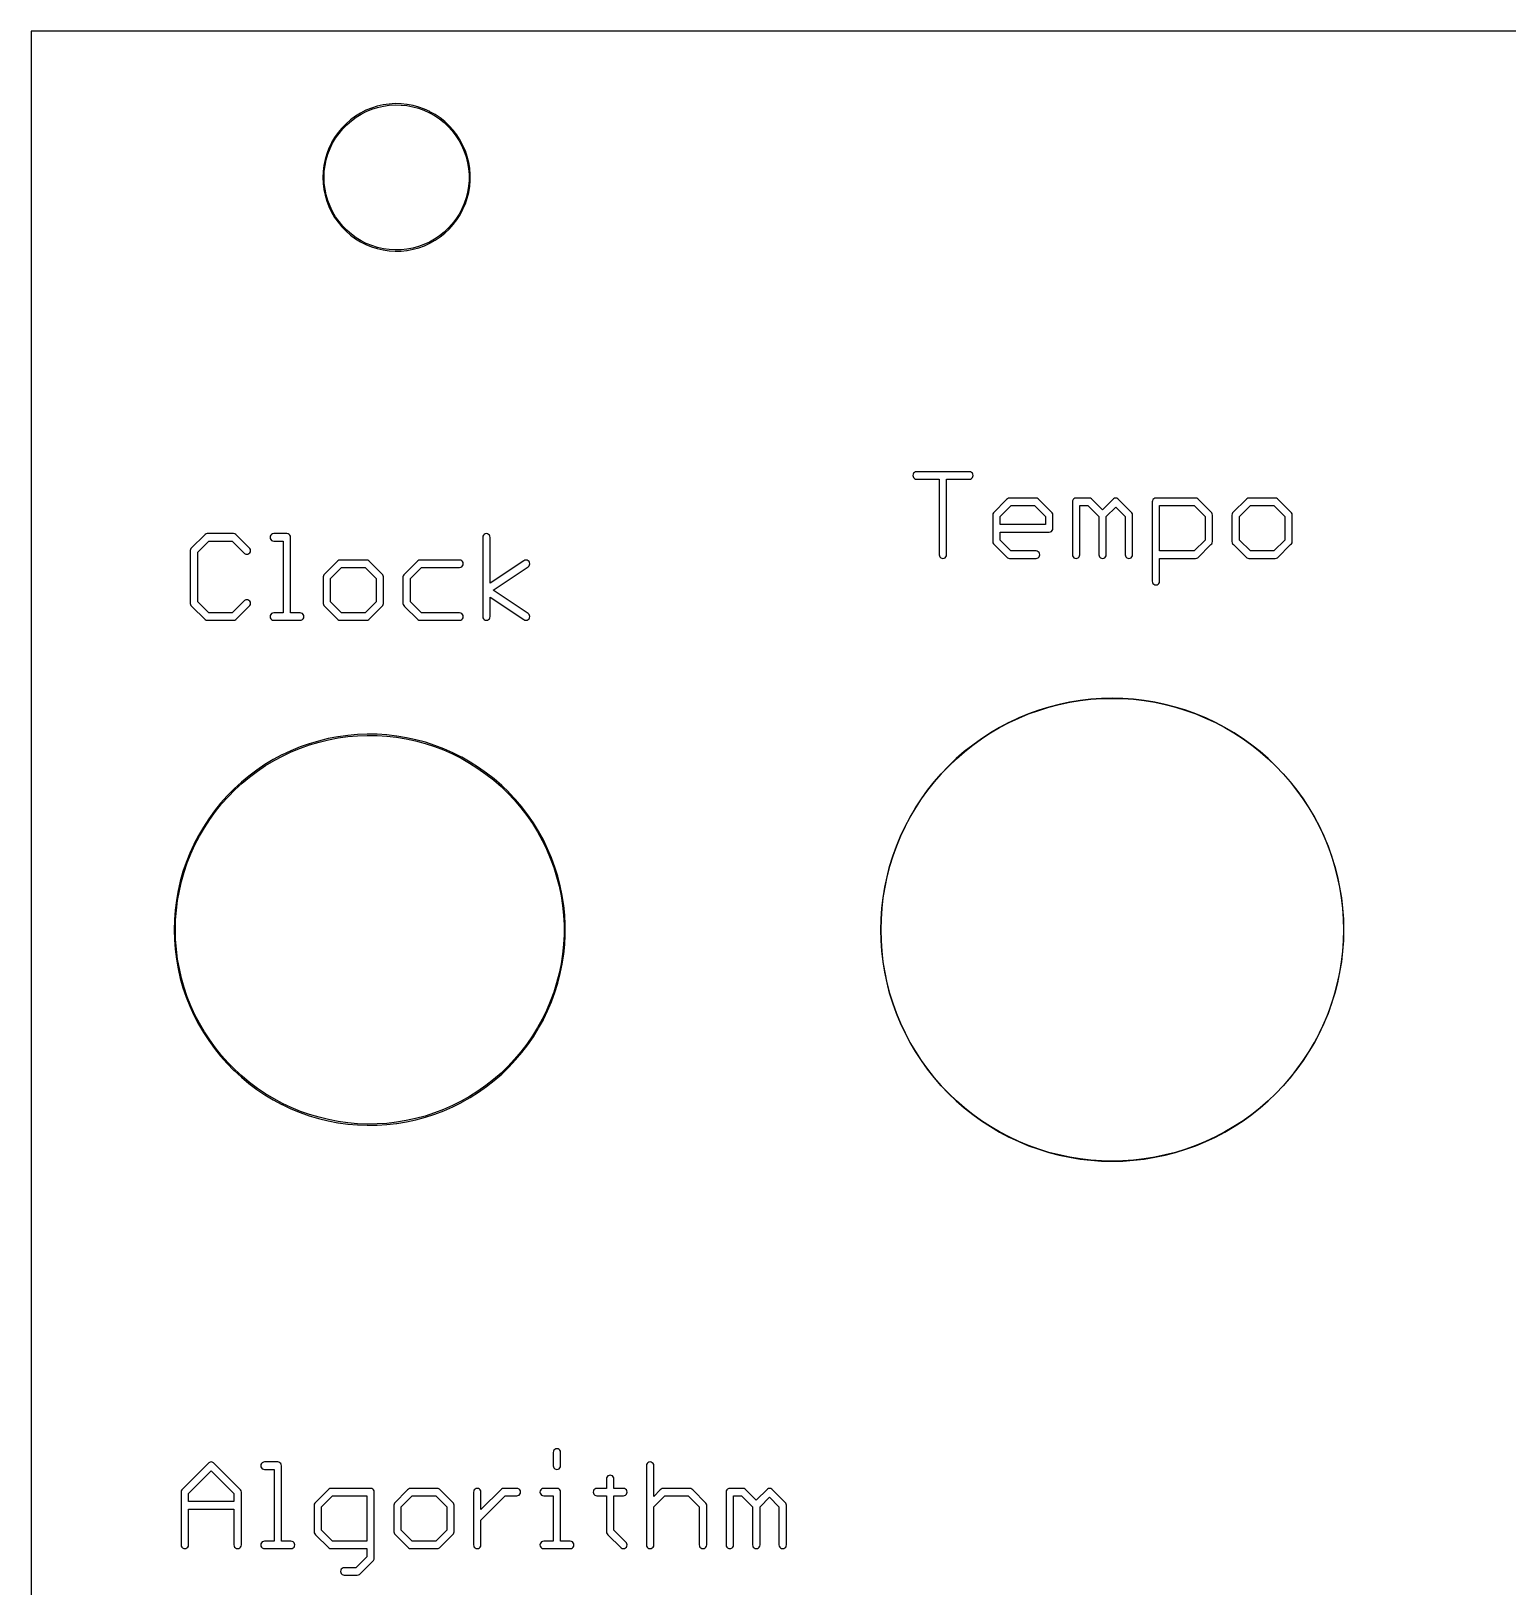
# Model space of a CAD drawing. Extents: x 7 to 68, y 0 to 129.
# Drawn here: x 7.28 to 37.59, y 96.89 to 128.82 of the extents above; entities that cross this region are included whole.
import ezdxf

# ---------------------------------------------------------------- set-up
doc = ezdxf.new("R2010")
doc.units = 0

msp = doc.modelspace()

# ---------------------------------------------------------------- linework, layer by layer
at = {"color": 5, "true_color": 0x0000ff}
msp.add_polyline3d([(67.89673, 0.3175, 0), (67.89673, 128.81863, 0), (7.27709, 128.81863, 0), (7.27709, 0.3175, 0), (67.89673, 0.3175, 0)], close=True, dxfattribs=at)
at = {"color": 34, "true_color": 0x008000}
for points in [[(7.2771, 0.3175, 0), (67.89674, 0.3175, 0), (67.89674, 128.81864, 0), (7.2771, 128.81864, 0), (7.2771, 0.3175, 0)], [(14.62531, 127.32257, 0), (14.50339, 127.30479, 0), (14.49947, 127.30417, 0), (14.38009, 127.27623, 0), (14.26325, 127.24067, 0), (14.14895, 127.19495, 0), (14.14541, 127.19315, 0), (14.03619, 127.13727, 0), (13.93205, 127.07377, 0), (13.83553, 127.00011, 0), (13.74155, 126.91883, 0), (13.65238, 126.82966, 0), (13.57618, 126.73568, 0), (13.50506, 126.63662, 0), (13.44156, 126.52994, 0), (13.43976, 126.5264, 0), (13.38896, 126.41464, 0), (13.34324, 126.30034, 0), (13.31022, 126.1835, 0), (13.28482, 126.06412, 0), (13.28419, 126.0602, 0), (13.26896, 125.93828, 0), (13.26388, 125.81636, 0), (13.26896, 125.69443, 0), (13.28419, 125.57252, 0), (13.28482, 125.56859, 0), (13.31022, 125.44921, 0), (13.34324, 125.33237, 0), (13.38896, 125.21807, 0), (13.43976, 125.10631, 0), (13.44156, 125.10277, 0), (13.50506, 124.99609, 0), (13.57618, 124.89703, 0), (13.65238, 124.80305, 0), (13.74155, 124.71388, 0), (13.83553, 124.6326, 0), (13.93205, 124.55894, 0), (14.03619, 124.49544, 0), (14.14541, 124.43956, 0), (14.14895, 124.43776, 0), (14.26325, 124.39204, 0), (14.38009, 124.35648, 0), (14.49947, 124.32854, 0), (14.50339, 124.32792, 0), (14.62531, 124.31013, 0), (14.74724, 124.30252, 0), (14.86916, 124.30506, 0), (14.99107, 124.31776, 0), (14.995, 124.31838, 0), (15.11692, 124.34124, 0), (15.23376, 124.37172, 0), (15.34806, 124.4149, 0), (15.45982, 124.4657, 0), (15.46336, 124.4675, 0), (15.57004, 124.52592, 0), (15.67164, 124.5945, 0), (15.76816, 124.6707, 0), (15.85706, 124.75452, 0), (15.85987, 124.75733, 0), (15.94115, 124.84877, 0), (16.01735, 124.94529, 0), (16.08339, 125.04943, 0), (16.13927, 125.15865, 0), (16.14107, 125.16219, 0), (16.19187, 125.27395, 0), (16.22997, 125.38825, 0), (16.26044, 125.50763, 0), (16.28077, 125.62955, 0), (16.28138, 125.63348, 0), (16.29155, 125.75539, 0), (16.29155, 125.87732, 0), (16.28138, 125.99924, 0), (16.28077, 126.00316, 0), (16.26044, 126.12508, 0), (16.22997, 126.24446, 0), (16.19187, 126.35876, 0), (16.14107, 126.47052, 0), (16.13927, 126.47406, 0), (16.08339, 126.58328, 0), (16.01735, 126.68742, 0), (15.94115, 126.78394, 0), (15.85987, 126.87538, 0), (15.85706, 126.87819, 0), (15.76816, 126.96201, 0), (15.67164, 127.03821, 0), (15.57004, 127.10679, 0), (15.46336, 127.16521, 0), (15.45982, 127.16701, 0), (15.34806, 127.21781, 0), (15.23376, 127.26099, 0), (15.11692, 127.29147, 0), (14.995, 127.31433, 0), (14.99107, 127.31495, 0), (14.86916, 127.32766, 0), (14.74724, 127.3302, 0), (14.62531, 127.32257, 0)], [(14.98969, 124.34301, 0), (14.86916, 124.33045, 0), (14.74724, 124.32792, 0), (14.62531, 124.33553, 0), (14.50679, 124.35281, 0), (14.38794, 124.38063, 0), (14.2711, 124.41619, 0), (14.1569, 124.46187, 0), (14.05112, 124.51599, 0), (13.94698, 124.57949, 0), (13.85046, 124.65315, 0), (13.75648, 124.73443, 0), (13.67293, 124.81798, 0), (13.59673, 124.91196, 0), (13.52561, 125.01102, 0), (13.46292, 125.11634, 0), (13.41311, 125.22592, 0), (13.36739, 125.34022, 0), (13.33437, 125.45706, 0), (13.30931, 125.57485, 0), (13.29436, 125.69443, 0), (13.28928, 125.81636, 0), (13.29436, 125.93828, 0), (13.30931, 126.05785, 0), (13.33437, 126.17565, 0), (13.36739, 126.29249, 0), (13.41311, 126.40679, 0), (13.46292, 126.51637, 0), (13.52561, 126.62169, 0), (13.59673, 126.72075, 0), (13.67293, 126.81473, 0), (13.75648, 126.89828, 0), (13.85046, 126.97956, 0), (13.94698, 127.05322, 0), (14.05112, 127.11672, 0), (14.1569, 127.17084, 0), (14.2711, 127.21652, 0), (14.38794, 127.25208, 0), (14.50679, 127.2799, 0), (14.62531, 127.29718, 0), (14.74724, 127.3048, 0), (14.86916, 127.30226, 0), (14.98969, 127.2897, 0), (15.10907, 127.26732, 0), (15.22591, 127.23684, 0), (15.34021, 127.19366, 0), (15.45048, 127.14354, 0), (15.55511, 127.08624, 0), (15.65671, 127.01766, 0), (15.75323, 126.94146, 0), (15.8402, 126.85946, 0), (15.9206, 126.76901, 0), (15.9968, 126.67249, 0), (16.06284, 126.56835, 0), (16.11701, 126.46247, 0), (16.16772, 126.35091, 0), (16.20582, 126.23661, 0), (16.2363, 126.11723, 0), (16.25604, 125.99882, 0), (16.26616, 125.87732, 0), (16.26616, 125.75539, 0), (16.25603, 125.63388, 0), (16.2363, 125.51548, 0), (16.20582, 125.3961, 0), (16.16772, 125.2818, 0), (16.11701, 125.17024, 0), (16.06284, 125.06436, 0), (15.9968, 124.96022, 0), (15.9206, 124.8637, 0), (15.8402, 124.77325, 0), (15.75323, 124.69125, 0), (15.65671, 124.61505, 0), (15.55511, 124.54647, 0), (15.45048, 124.48917, 0), (15.34021, 124.43905, 0), (15.22591, 124.39587, 0), (15.10907, 124.36539, 0), (14.98969, 124.34301, 0)], [(25.45079, 119.77624, 0), (25.42725, 119.77251, 0), (25.40601, 119.76168, 0), (25.38915, 119.74482, 0), (25.37832, 119.72358, 0), (25.37459, 119.70004, 0), (25.37832, 119.67649, 0), (25.38915, 119.65525, 0), (25.40601, 119.63839, 0), (25.42725, 119.62756, 0), (25.45079, 119.62384, 0), (25.91562, 119.62384, 0), (25.91562, 118.07444, 0), (25.91934, 118.05089, 0), (25.93017, 118.02965, 0), (25.94703, 118.01279, 0), (25.96827, 118.00196, 0), (25.99182, 117.99824, 0), (26.01536, 118.00196, 0), (26.0366, 118.01279, 0), (26.05346, 118.02965, 0), (26.06429, 118.05089, 0), (26.06802, 118.07444, 0), (26.06802, 119.62384, 0), (26.53537, 119.62384, 0), (26.55892, 119.62756, 0), (26.58016, 119.63839, 0), (26.59702, 119.65525, 0), (26.60785, 119.67649, 0), (26.61157, 119.70004, 0), (26.60785, 119.72358, 0), (26.59702, 119.74482, 0), (26.58016, 119.76168, 0), (26.55892, 119.77251, 0), (26.53537, 119.77624, 0), (25.45079, 119.77624, 0)], [(28.19722, 118.54298, 0), (28.21846, 118.55381, 0), (28.23532, 118.57067, 0), (28.24615, 118.59191, 0), (28.24987, 118.61546, 0), (28.24987, 118.88724, 0), (28.24615, 118.91078, 0), (28.23532, 118.93202, 0), (27.94668, 119.22066, 0), (27.92544, 119.23149, 0), (27.9019, 119.23522, 0), (27.35834, 119.23522, 0), (27.33479, 119.23149, 0), (27.31355, 119.22066, 0), (27.29669, 119.2038, 0), (27.02745, 118.93202, 0), (27.01662, 118.91078, 0), (27.0129, 118.88724, 0), (27.0129, 118.34368, 0), (27.01662, 118.32013, 0), (27.02745, 118.29889, 0), (27.31355, 118.01279, 0), (27.33479, 118.00196, 0), (27.35834, 117.99824, 0), (27.9019, 117.99824, 0), (27.92544, 118.00196, 0), (27.94668, 118.01279, 0), (27.96354, 118.02965, 0), (27.97437, 118.05089, 0), (27.9781, 118.07444, 0), (27.97437, 118.09798, 0), (27.96354, 118.11922, 0), (27.94668, 118.13608, 0), (27.92544, 118.14691, 0), (27.9019, 118.15064, 0), (27.38856, 118.15064, 0), (27.1653, 118.3739, 0), (27.1653, 118.53926, 0), (28.17367, 118.53926, 0), (28.19722, 118.54298, 0)], [(28.09747, 118.69166, 0), (27.1653, 118.69166, 0), (27.1653, 118.85715, 0), (27.38886, 119.08282, 0), (27.87166, 119.08282, 0), (28.09747, 118.85701, 0), (28.09747, 118.69166, 0)], [(29.58244, 119.22066, 0), (29.5612, 119.23149, 0), (29.53766, 119.23522, 0), (29.51411, 119.23149, 0), (29.49287, 119.22066, 0), (29.47601, 119.2038, 0), (29.26813, 118.99395, 0), (29.04142, 119.22066, 0), (29.02018, 119.23149, 0), (28.99663, 119.23522, 0), (28.72486, 119.23522, 0), (28.70131, 119.23149, 0), (28.68007, 119.22066, 0), (28.66321, 119.2038, 0), (28.65238, 119.18256, 0), (28.64866, 119.15902, 0), (28.64866, 118.07444, 0), (28.65238, 118.05089, 0), (28.66321, 118.02965, 0), (28.68007, 118.01279, 0), (28.70131, 118.00196, 0), (28.72486, 117.99824, 0), (28.7484, 118.00196, 0), (28.76964, 118.01279, 0), (28.7865, 118.02965, 0), (28.79733, 118.05089, 0), (28.80106, 118.07444, 0), (28.80106, 119.08282, 0), (28.9664, 119.08282, 0), (29.19222, 118.857, 0), (29.19222, 118.07444, 0), (29.19594, 118.05089, 0), (29.20677, 118.02965, 0), (29.22363, 118.01279, 0), (29.24487, 118.00196, 0), (29.26842, 117.99824, 0), (29.29196, 118.00196, 0), (29.3132, 118.01279, 0), (29.33006, 118.02965, 0), (29.34089, 118.05089, 0), (29.34462, 118.07444, 0), (29.34462, 118.85715, 0), (29.53794, 119.0523, 0), (29.73324, 118.857, 0), (29.73324, 118.07444, 0), (29.73696, 118.05089, 0), (29.74779, 118.02965, 0), (29.76465, 118.01279, 0), (29.78589, 118.00196, 0), (29.80944, 117.99824, 0), (29.83298, 118.00196, 0), (29.85422, 118.01279, 0), (29.87108, 118.02965, 0), (29.88191, 118.05089, 0), (29.88564, 118.07444, 0), (29.88564, 118.88724, 0), (29.88191, 118.91078, 0), (29.87108, 118.93202, 0), (29.58244, 119.22066, 0)], [(31.1995, 118.00196, 0), (31.22074, 118.01279, 0), (31.49252, 118.28203, 0), (31.50938, 118.29889, 0), (31.52021, 118.32013, 0), (31.52393, 118.34368, 0), (31.52393, 118.88724, 0), (31.52021, 118.91078, 0), (31.50938, 118.93202, 0), (31.22074, 119.22066, 0), (31.1995, 119.23149, 0), (31.17596, 119.23522, 0), (30.36315, 119.23522, 0), (30.33961, 119.23149, 0), (30.31837, 119.22066, 0), (30.30151, 119.2038, 0), (30.29068, 119.18256, 0), (30.28695, 119.15902, 0), (30.28695, 117.53088, 0), (30.29068, 117.50733, 0), (30.30151, 117.48609, 0), (30.31837, 117.46923, 0), (30.33961, 117.4584, 0), (30.36315, 117.45468, 0), (30.3867, 117.4584, 0), (30.40794, 117.46923, 0), (30.4248, 117.48609, 0), (30.43563, 117.50733, 0), (30.43935, 117.53088, 0), (30.43935, 117.99824, 0), (31.17596, 117.99824, 0), (31.1995, 118.00196, 0)], [(31.14587, 118.15064, 0), (30.43935, 118.15064, 0), (30.43935, 119.08282, 0), (31.14572, 119.08282, 0), (31.37153, 118.85701, 0), (31.37153, 118.37419, 0), (31.14587, 118.15064, 0)], [(32.2707, 119.23522, 0), (32.24715, 119.23149, 0), (32.22591, 119.22066, 0), (31.93727, 118.93202, 0), (31.92644, 118.91078, 0), (31.92272, 118.88724, 0), (31.92272, 118.34368, 0), (31.92644, 118.32013, 0), (31.93727, 118.29889, 0), (31.95413, 118.28203, 0), (32.22591, 118.01279, 0), (32.24715, 118.00196, 0), (32.2707, 117.99824, 0), (32.81172, 117.99824, 0), (32.83526, 118.00196, 0), (32.85649, 118.01279, 0), (33.12827, 118.28203, 0), (33.14514, 118.29889, 0), (33.15597, 118.32013, 0), (33.1597, 118.34368, 0), (33.1597, 118.88724, 0), (33.15597, 118.91078, 0), (33.14514, 118.93202, 0), (32.87337, 119.20378, 0), (32.87336, 119.2038, 0), (32.85649, 119.22066, 0), (32.83526, 119.23149, 0), (32.81172, 119.23522, 0), (32.2707, 119.23522, 0)], [(32.78163, 118.15064, 0), (32.30078, 118.15064, 0), (32.07512, 118.37419, 0), (32.07512, 118.85701, 0), (32.30093, 119.08282, 0), (32.78148, 119.08282, 0), (33.0073, 118.857, 0), (33.0073, 118.3742, 0), (32.78163, 118.15064, 0)], [(10.89152, 118.50624, 0), (10.86797, 118.50251, 0), (10.84673, 118.49168, 0), (10.55809, 118.20304, 0), (10.54726, 118.1818, 0), (10.54354, 118.15826, 0), (10.54354, 117.07368, 0), (10.54726, 117.05013, 0), (10.55809, 117.02889, 0), (10.57495, 117.01203, 0), (10.84673, 116.74279, 0), (10.86797, 116.73196, 0), (10.89152, 116.72824, 0), (11.43254, 116.72824, 0), (11.45608, 116.73196, 0), (11.47732, 116.74279, 0), (11.7491, 117.01203, 0), (11.76596, 117.02889, 0), (11.77679, 117.05013, 0), (11.78052, 117.07368, 0), (11.77679, 117.09722, 0), (11.76596, 117.11846, 0), (11.7491, 117.13532, 0), (11.72786, 117.14615, 0), (11.70432, 117.14988, 0), (11.68077, 117.14615, 0), (11.65953, 117.13532, 0), (11.40245, 116.88064, 0), (10.9216, 116.88064, 0), (10.69594, 117.10419, 0), (10.69594, 118.12803, 0), (10.92175, 118.35384, 0), (11.4023, 118.35384, 0), (11.65953, 118.09661, 0), (11.68077, 118.08578, 0), (11.70432, 118.08206, 0), (11.72786, 118.08578, 0), (11.7491, 118.09661, 0), (11.76596, 118.11347, 0), (11.77679, 118.13471, 0), (11.78052, 118.15826, 0), (11.77679, 118.1818, 0), (11.76596, 118.20304, 0), (11.47732, 118.49168, 0), (11.45608, 118.50251, 0), (11.43254, 118.50624, 0), (10.89152, 118.50624, 0)], [(12.25804, 118.50624, 0), (12.23449, 118.50251, 0), (12.21325, 118.49168, 0), (12.19639, 118.47482, 0), (12.18556, 118.45358, 0), (12.18184, 118.43004, 0), (12.18556, 118.40649, 0), (12.19639, 118.38525, 0), (12.21325, 118.36839, 0), (12.23449, 118.35756, 0), (12.25804, 118.35384, 0), (12.45108, 118.35384, 0), (12.45108, 116.88064, 0), (12.25804, 116.88064, 0), (12.23449, 116.87691, 0), (12.21325, 116.86608, 0), (12.19639, 116.84922, 0), (12.18556, 116.82798, 0), (12.18184, 116.80444, 0), (12.18556, 116.78089, 0), (12.19639, 116.75965, 0), (12.21325, 116.74279, 0), (12.23449, 116.73196, 0), (12.25804, 116.72824, 0), (12.79906, 116.72824, 0), (12.8226, 116.73196, 0), (12.84384, 116.74279, 0), (12.8607, 116.75965, 0), (12.87153, 116.78089, 0), (12.87526, 116.80444, 0), (12.87153, 116.82798, 0), (12.8607, 116.84922, 0), (12.84384, 116.86608, 0), (12.8226, 116.87691, 0), (12.79906, 116.88064, 0), (12.60348, 116.88064, 0), (12.60348, 118.43004, 0), (12.59975, 118.45358, 0), (12.58892, 118.47482, 0), (12.57206, 118.49168, 0), (12.55082, 118.50251, 0), (12.52728, 118.50624, 0), (12.25804, 118.50624, 0)], [(17.43709, 116.72824, 0), (17.46064, 116.73196, 0), (17.48188, 116.74279, 0), (17.49874, 116.75965, 0), (17.50957, 116.78089, 0), (17.51329, 116.80444, 0), (17.50957, 116.82798, 0), (17.49874, 116.84922, 0), (17.48188, 116.86608, 0), (16.75922, 117.3456, 0), (17.48188, 117.82737, 0), (17.49874, 117.84423, 0), (17.50957, 117.86547, 0), (17.51329, 117.88902, 0), (17.50957, 117.91256, 0), (17.49874, 117.9338, 0), (17.48188, 117.95066, 0), (17.46064, 117.96149, 0), (17.43709, 117.96522, 0), (17.41355, 117.96149, 0), (17.3923, 117.95066, 0), (16.69794, 117.48775, 0), (16.69794, 118.43004, 0), (16.69423, 118.45358, 0), (16.6834, 118.47482, 0), (16.66654, 118.49168, 0), (16.6453, 118.50251, 0), (16.62174, 118.50624, 0), (16.59821, 118.50251, 0), (16.57697, 118.49168, 0), (16.56011, 118.47482, 0), (16.54928, 118.45358, 0), (16.54554, 118.43004, 0), (16.54554, 116.80444, 0), (16.54928, 116.78089, 0), (16.56011, 116.75965, 0), (16.57697, 116.74279, 0), (16.59821, 116.73196, 0), (16.62174, 116.72824, 0), (16.6453, 116.73196, 0), (16.66654, 116.74279, 0), (16.6834, 116.75965, 0), (16.69423, 116.78089, 0), (16.69794, 116.80444, 0), (16.69794, 117.20354, 0), (17.3923, 116.74279, 0), (17.41355, 116.73196, 0), (17.43709, 116.72824, 0)], [(14.49392, 117.02889, 0), (14.50475, 117.05013, 0), (14.50848, 117.07368, 0), (14.50848, 117.61724, 0), (14.50475, 117.64078, 0), (14.49392, 117.66202, 0), (14.22468, 117.9338, 0), (14.20782, 117.95066, 0), (14.18658, 117.96149, 0), (14.16303, 117.96522, 0), (13.61948, 117.96522, 0), (13.59593, 117.96149, 0), (13.57469, 117.95066, 0), (13.28605, 117.66202, 0), (13.27522, 117.64078, 0), (13.27149, 117.61724, 0), (13.27149, 117.07368, 0), (13.27522, 117.05013, 0), (13.28605, 117.02889, 0), (13.30291, 117.01203, 0), (13.57469, 116.74279, 0), (13.59593, 116.73196, 0), (13.61948, 116.72824, 0), (14.16303, 116.72824, 0), (14.18658, 116.73196, 0), (14.20782, 116.74279, 0), (14.49392, 117.02889, 0)], [(14.13281, 116.88064, 0), (13.64956, 116.88064, 0), (13.42389, 117.1042, 0), (13.42389, 117.587, 0), (13.64971, 117.81282, 0), (14.13251, 117.81282, 0), (14.35608, 117.58714, 0), (14.35608, 117.10391, 0), (14.13281, 116.88064, 0)], [(16.07058, 116.72824, 0), (16.09412, 116.73196, 0), (16.11536, 116.74279, 0), (16.13222, 116.75965, 0), (16.14304, 116.78089, 0), (16.14678, 116.80444, 0), (16.14304, 116.82798, 0), (16.13222, 116.84922, 0), (16.11536, 116.86608, 0), (16.09412, 116.87691, 0), (16.07058, 116.88064, 0), (15.28786, 116.88064, 0), (15.0622, 117.10419, 0), (15.0622, 117.58701, 0), (15.28801, 117.81282, 0), (16.07058, 117.81282, 0), (16.09412, 117.81654, 0), (16.11536, 117.82737, 0), (16.13222, 117.84423, 0), (16.14304, 117.86547, 0), (16.14678, 117.88902, 0), (16.14304, 117.91256, 0), (16.13222, 117.9338, 0), (16.11536, 117.95066, 0), (16.09412, 117.96149, 0), (16.07058, 117.96522, 0), (15.25777, 117.96522, 0), (15.23423, 117.96149, 0), (15.21299, 117.95066, 0), (14.92435, 117.66202, 0), (14.91352, 117.64078, 0), (14.90979, 117.61724, 0), (14.90979, 117.07368, 0), (14.91352, 117.05013, 0), (14.92435, 117.02889, 0), (14.94121, 117.01203, 0), (15.21299, 116.74279, 0), (15.23423, 116.73196, 0), (15.25777, 116.72824, 0), (16.07058, 116.72824, 0)], [(29.24809, 115.12423, 0), (29.02712, 115.10899, 0), (28.81122, 115.08359, 0), (28.81082, 115.08352, 0), (28.59279, 115.04803, 0), (28.59277, 115.04803, 0), (28.59238, 115.04796, 0), (28.37902, 115.00224, 0), (28.16566, 114.9489, 0), (27.95738, 114.88286, 0), (27.7491, 114.8092, 0), (27.54844, 114.72538, 0), (27.34778, 114.6314, 0), (27.34743, 114.63122, 0), (27.15439, 114.52962, 0), (26.96643, 114.41786, 0), (26.78101, 114.29848, 0), (26.60321, 114.16894, 0), (26.43049, 114.03432, 0), (26.26539, 113.88954, 0), (26.10791, 113.73714, 0), (26.10763, 113.73686, 0), (25.95523, 113.57938, 0), (25.81045, 113.41428, 0), (25.67583, 113.24156, 0), (25.54629, 113.06376, 0), (25.42691, 112.87834, 0), (25.31515, 112.69038, 0), (25.31497, 112.69003, 0), (25.21355, 112.49734, 0), (25.21337, 112.49699, 0), (25.11939, 112.29633, 0), (25.03557, 112.09567, 0), (24.96191, 111.88739, 0), (24.89587, 111.67911, 0), (24.84253, 111.46575, 0), (24.79681, 111.25239, 0), (24.79674, 111.252, 0), (24.79674, 111.25198, 0), (24.76125, 111.03395, 0), (24.76118, 111.03356, 0), (24.73579, 110.81765, 0), (24.72055, 110.59667, 0), (24.71546, 110.37824, 0), (24.72055, 110.15979, 0), (24.73579, 109.93881, 0), (24.76118, 109.72291, 0), (24.76125, 109.72252, 0), (24.79681, 109.50408, 0), (24.84253, 109.29072, 0), (24.89587, 109.07736, 0), (24.96191, 108.86908, 0), (25.03557, 108.6608, 0), (25.11939, 108.46014, 0), (25.21337, 108.25948, 0), (25.21355, 108.25913, 0), (25.31515, 108.06609, 0), (25.42691, 107.87813, 0), (25.54629, 107.69271, 0), (25.67583, 107.51491, 0), (25.81045, 107.34219, 0), (25.95523, 107.17709, 0), (26.10763, 107.01961, 0), (26.10791, 107.01933, 0), (26.26539, 106.86693, 0), (26.43049, 106.72215, 0), (26.60321, 106.58753, 0), (26.78101, 106.45799, 0), (26.96643, 106.33861, 0), (27.15439, 106.22685, 0), (27.34743, 106.12525, 0), (27.34778, 106.12507, 0), (27.54844, 106.03109, 0), (27.7491, 105.94727, 0), (27.95738, 105.87361, 0), (28.16566, 105.80757, 0), (28.37902, 105.75423, 0), (28.59238, 105.70851, 0), (28.81082, 105.67295, 0), (28.81122, 105.67289, 0), (29.02712, 105.64748, 0), (29.24809, 105.63225, 0), (29.46653, 105.62716, 0), (29.68498, 105.63225, 0), (29.90595, 105.64748, 0), (30.12186, 105.67289, 0), (30.12225, 105.67295, 0), (30.34069, 105.70851, 0), (30.55405, 105.75423, 0), (30.76741, 105.80757, 0), (30.97569, 105.87361, 0), (31.18397, 105.94727, 0), (31.38463, 106.03109, 0), (31.58529, 106.12507, 0), (31.58564, 106.12525, 0), (31.77868, 106.22685, 0), (31.96664, 106.33861, 0), (32.15206, 106.45799, 0), (32.32985, 106.58753, 0), (32.50258, 106.72215, 0), (32.66767, 106.86693, 0), (32.82515, 107.01933, 0), (32.82544, 107.01961, 0), (32.97784, 107.17709, 0), (33.12262, 107.34219, 0), (33.25724, 107.51491, 0), (33.38678, 107.69271, 0), (33.50616, 107.87813, 0), (33.61792, 108.06609, 0), (33.71952, 108.25913, 0), (33.7197, 108.25948, 0), (33.81368, 108.46014, 0), (33.8975, 108.6608, 0), (33.97115, 108.86908, 0), (34.0372, 109.07736, 0), (34.09053, 109.29072, 0), (34.13626, 109.50408, 0), (34.17181, 109.72252, 0), (34.17188, 109.72291, 0), (34.19728, 109.93881, 0), (34.21252, 110.15979, 0), (34.21759, 110.37824, 0), (34.21252, 110.59667, 0), (34.19728, 110.81765, 0), (34.17188, 111.03356, 0), (34.17181, 111.03395, 0), (34.13633, 111.25198, 0), (34.13633, 111.252, 0), (34.13626, 111.25239, 0), (34.09053, 111.46575, 0), (34.0372, 111.67911, 0), (33.97115, 111.88739, 0), (33.8975, 112.09567, 0), (33.81368, 112.29633, 0), (33.7197, 112.49699, 0), (33.71952, 112.49734, 0), (33.6181, 112.69003, 0), (33.61792, 112.69038, 0), (33.50616, 112.87834, 0), (33.38678, 113.06376, 0), (33.25724, 113.24156, 0), (33.12262, 113.41428, 0), (32.97784, 113.57938, 0), (32.82544, 113.73686, 0), (32.82515, 113.73714, 0), (32.66796, 113.88926, 0), (32.66767, 113.88954, 0), (32.50258, 114.03432, 0), (32.32985, 114.16894, 0), (32.15206, 114.29848, 0), (31.96664, 114.41786, 0), (31.77868, 114.52962, 0), (31.58564, 114.63122, 0), (31.58529, 114.6314, 0), (31.38463, 114.72538, 0), (31.18397, 114.8092, 0), (30.97569, 114.88286, 0), (30.76741, 114.9489, 0), (30.55405, 115.00224, 0), (30.34069, 115.04796, 0), (30.34029, 115.04803, 0), (30.34028, 115.04803, 0), (30.12225, 115.08352, 0), (30.12186, 115.08359, 0), (29.90595, 115.10899, 0), (29.68498, 115.12423, 0), (29.46653, 115.12931, 0), (29.24809, 115.12423, 0)], [(29.90595, 105.65002, 0), (29.68498, 105.63479, 0), (29.46653, 105.6297, 0), (29.24809, 105.63479, 0), (29.02712, 105.65002, 0), (28.81122, 105.67543, 0), (28.8112, 105.67543, 0), (28.59317, 105.71092, 0), (28.37981, 105.75664, 0), (28.16645, 105.80998, 0), (27.95817, 105.87602, 0), (27.74989, 105.94968, 0), (27.54923, 106.0335, 0), (27.34864, 106.12745, 0), (27.15588, 106.2289, 0), (26.96792, 106.34066, 0), (26.7825, 106.46004, 0), (26.6047, 106.58958, 0), (26.43198, 106.7242, 0), (26.26688, 106.86898, 0), (26.10954, 107.02124, 0), (25.95728, 107.17858, 0), (25.8125, 107.34368, 0), (25.67788, 107.5164, 0), (25.54834, 107.6942, 0), (25.42896, 107.87962, 0), (25.3172, 108.06758, 0), (25.21578, 108.26027, 0), (25.1218, 108.46093, 0), (25.03798, 108.66159, 0), (24.96432, 108.86987, 0), (24.89828, 109.07815, 0), (24.84494, 109.29151, 0), (24.79922, 109.50487, 0), (24.76373, 109.7229, 0), (24.76373, 109.72291, 0), (24.73833, 109.93881, 0), (24.72309, 110.15979, 0), (24.71801, 110.37824, 0), (24.72309, 110.59667, 0), (24.73833, 110.81765, 0), (24.76373, 111.03356, 0), (24.79922, 111.2516, 0), (24.84494, 111.46496, 0), (24.89828, 111.67832, 0), (24.96432, 111.8866, 0), (25.03798, 112.09488, 0), (25.1218, 112.29554, 0), (25.21575, 112.49613, 0), (25.3172, 112.68889, 0), (25.42896, 112.87685, 0), (25.54834, 113.06227, 0), (25.67788, 113.24007, 0), (25.8125, 113.41279, 0), (25.95728, 113.57789, 0), (26.10954, 113.73523, 0), (26.26688, 113.88749, 0), (26.43198, 114.03227, 0), (26.6047, 114.16689, 0), (26.7825, 114.29643, 0), (26.96792, 114.41581, 0), (27.15588, 114.52757, 0), (27.34864, 114.62902, 0), (27.54923, 114.72297, 0), (27.74989, 114.80679, 0), (27.95817, 114.88045, 0), (28.16645, 114.94649, 0), (28.37981, 114.99983, 0), (28.59317, 115.04555, 0), (28.8112, 115.08104, 0), (28.81122, 115.08104, 0), (29.02712, 115.10644, 0), (29.24809, 115.12168, 0), (29.46653, 115.12677, 0), (29.68498, 115.12168, 0), (29.90595, 115.10644, 0), (30.12186, 115.08104, 0), (30.12187, 115.08104, 0), (30.3399, 115.04555, 0), (30.55326, 114.99983, 0), (30.76662, 114.94649, 0), (30.9749, 114.88045, 0), (31.18318, 114.80679, 0), (31.38384, 114.72297, 0), (31.58443, 114.62902, 0), (31.77719, 114.52757, 0), (31.96515, 114.41581, 0), (32.15057, 114.29643, 0), (32.32837, 114.16689, 0), (32.50109, 114.03227, 0), (32.66619, 113.88749, 0), (32.82353, 113.73523, 0), (32.97579, 113.57789, 0), (33.12057, 113.41279, 0), (33.25519, 113.24007, 0), (33.38472, 113.06227, 0), (33.5041, 112.87685, 0), (33.61587, 112.68889, 0), (33.71732, 112.49613, 0), (33.81127, 112.29554, 0), (33.89509, 112.09488, 0), (33.96875, 111.8866, 0), (34.03479, 111.67832, 0), (34.08813, 111.46496, 0), (34.13385, 111.2516, 0), (34.16936, 111.03345, 0), (34.19475, 110.81765, 0), (34.20999, 110.59667, 0), (34.21506, 110.37824, 0), (34.20999, 110.15979, 0), (34.19475, 109.93881, 0), (34.16936, 109.72302, 0), (34.13385, 109.50487, 0), (34.08813, 109.29151, 0), (34.03479, 109.07815, 0), (33.96875, 108.86987, 0), (33.89509, 108.66159, 0), (33.81127, 108.46093, 0), (33.71729, 108.26027, 0), (33.61587, 108.06758, 0), (33.5041, 107.87962, 0), (33.38472, 107.6942, 0), (33.25519, 107.5164, 0), (33.12057, 107.34368, 0), (32.97579, 107.17858, 0), (32.82353, 107.02124, 0), (32.66619, 106.86898, 0), (32.50109, 106.7242, 0), (32.32837, 106.58958, 0), (32.15057, 106.46004, 0), (31.96515, 106.34066, 0), (31.77719, 106.2289, 0), (31.58443, 106.12745, 0), (31.38384, 106.0335, 0), (31.18318, 105.94968, 0), (30.9749, 105.87602, 0), (30.76662, 105.80998, 0), (30.55326, 105.75664, 0), (30.3399, 105.71092, 0), (30.12187, 105.67543, 0), (30.12186, 105.67543, 0), (29.90595, 105.65002, 0)], [(13.97508, 114.38381, 0), (13.77442, 114.36604, 0), (13.57629, 114.3381, 0), (13.57237, 114.33747, 0), (13.37425, 114.29937, 0), (13.17867, 114.25111, 0), (12.98563, 114.19523, 0), (12.79767, 114.12919, 0), (12.60971, 114.05299, 0), (12.42937, 113.96663, 0), (12.42583, 113.96483, 0), (12.24803, 113.87085, 0), (12.07531, 113.76671, 0), (11.90767, 113.65495, 0), (11.74765, 113.53303, 0), (11.59271, 113.40603, 0), (11.44285, 113.26887, 0), (11.44004, 113.26606, 0), (11.30034, 113.12382, 0), (11.16572, 112.97396, 0), (11.03872, 112.81648, 0), (10.92188, 112.65392, 0), (10.81266, 112.48628, 0), (10.71106, 112.31356, 0), (10.61708, 112.13322, 0), (10.61528, 112.12968, 0), (10.534, 111.9468, 0), (10.4578, 111.76138, 0), (10.3943, 111.57088, 0), (10.33841, 111.37784, 0), (10.29524, 111.18226, 0), (10.25968, 110.98414, 0), (10.25905, 110.98021, 0), (10.23365, 110.77955, 0), (10.21841, 110.5789, 0), (10.21332, 110.37824, 0), (10.21841, 110.17758, 0), (10.23365, 109.97691, 0), (10.25905, 109.77626, 0), (10.25968, 109.77233, 0), (10.29524, 109.57421, 0), (10.33841, 109.37863, 0), (10.3943, 109.18559, 0), (10.4578, 108.99509, 0), (10.534, 108.80967, 0), (10.61528, 108.62679, 0), (10.61708, 108.62325, 0), (10.71106, 108.44291, 0), (10.81266, 108.27019, 0), (10.92188, 108.10255, 0), (11.03872, 107.93999, 0), (11.16572, 107.78251, 0), (11.30034, 107.63265, 0), (11.44004, 107.49041, 0), (11.44285, 107.4876, 0), (11.59271, 107.35044, 0), (11.74765, 107.22344, 0), (11.90767, 107.10152, 0), (12.07531, 106.98976, 0), (12.24803, 106.88562, 0), (12.42583, 106.79164, 0), (12.42937, 106.78984, 0), (12.60971, 106.70348, 0), (12.79767, 106.62728, 0), (12.98563, 106.56124, 0), (13.17867, 106.50536, 0), (13.37425, 106.4571, 0), (13.57237, 106.419, 0), (13.57629, 106.41838, 0), (13.77442, 106.39044, 0), (13.97508, 106.37266, 0), (14.17574, 106.36504, 0), (14.37639, 106.36758, 0), (14.57705, 106.38028, 0), (14.77771, 106.40314, 0), (14.78164, 106.40376, 0), (14.97976, 106.43678, 0), (15.17534, 106.47996, 0), (15.37092, 106.53076, 0), (15.56142, 106.59426, 0), (15.74938, 106.66538, 0), (15.9348, 106.74666, 0), (16.1126, 106.83556, 0), (16.11614, 106.83736, 0), (16.2914, 106.93642, 0), (16.46158, 107.04564, 0), (16.62668, 107.16248, 0), (16.78416, 107.2844, 0), (16.93656, 107.41648, 0), (17.08134, 107.55618, 0), (17.08415, 107.55899, 0), (17.22131, 107.70631, 0), (17.35085, 107.85871, 0), (17.47277, 108.01873, 0), (17.58707, 108.18383, 0), (17.69375, 108.35655, 0), (17.79027, 108.53181, 0), (17.79207, 108.53535, 0), (17.87843, 108.71569, 0), (17.95717, 108.90111, 0), (18.02828, 109.09161, 0), (18.08671, 109.28211, 0), (18.13751, 109.47769, 0), (18.17814, 109.67327, 0), (18.17877, 109.67719, 0), (18.20926, 109.87785, 0), (18.22957, 110.07598, 0), (18.23973, 110.27663, 0), (18.23973, 110.47983, 0), (18.22957, 110.6805, 0), (18.20926, 110.87862, 0), (18.17877, 111.07927, 0), (18.17814, 111.0832, 0), (18.13751, 111.27878, 0), (18.08671, 111.47436, 0), (18.02828, 111.66486, 0), (17.95717, 111.85536, 0), (17.87843, 112.04078, 0), (17.79207, 112.22112, 0), (17.79027, 112.22466, 0), (17.69375, 112.39992, 0), (17.58707, 112.57264, 0), (17.47277, 112.73774, 0), (17.35085, 112.89776, 0), (17.22131, 113.05016, 0), (17.08415, 113.19748, 0), (17.08134, 113.20029, 0), (16.93656, 113.33999, 0), (16.78416, 113.47207, 0), (16.62668, 113.59399, 0), (16.46158, 113.71083, 0), (16.2914, 113.82005, 0), (16.11614, 113.91911, 0), (16.1126, 113.92091, 0), (15.9348, 114.00981, 0), (15.74938, 114.09109, 0), (15.56142, 114.16221, 0), (15.37092, 114.22571, 0), (15.17534, 114.27651, 0), (14.97976, 114.31969, 0), (14.78164, 114.35271, 0), (14.77771, 114.35333, 0), (14.57705, 114.3762, 0), (14.37639, 114.3889, 0), (14.17574, 114.39143, 0), (13.97508, 114.38381, 0)], [(14.57705, 106.40567, 0), (14.37639, 106.39298, 0), (14.17574, 106.39044, 0), (13.97508, 106.39805, 0), (13.77442, 106.41583, 0), (13.57894, 106.4434, 0), (13.3821, 106.48125, 0), (13.18652, 106.52951, 0), (12.99348, 106.58539, 0), (12.80552, 106.65143, 0), (12.61756, 106.72763, 0), (12.43865, 106.8133, 0), (12.26296, 106.90617, 0), (12.09024, 107.01031, 0), (11.9226, 107.12207, 0), (11.76258, 107.24399, 0), (11.60764, 107.37099, 0), (11.45828, 107.5077, 0), (11.32089, 107.64758, 0), (11.18627, 107.79744, 0), (11.05927, 107.95492, 0), (10.94243, 108.11748, 0), (10.83321, 108.28512, 0), (10.73161, 108.45784, 0), (10.63917, 108.63522, 0), (10.55815, 108.81752, 0), (10.48195, 109.00294, 0), (10.41845, 109.19344, 0), (10.36257, 109.38648, 0), (10.31939, 109.58206, 0), (10.28425, 109.77784, 0), (10.25906, 109.97691, 0), (10.24382, 110.17758, 0), (10.23874, 110.37824, 0), (10.24382, 110.5789, 0), (10.25906, 110.77955, 0), (10.28425, 110.97863, 0), (10.31939, 111.17441, 0), (10.36257, 111.36999, 0), (10.41845, 111.56303, 0), (10.48195, 111.75353, 0), (10.55815, 111.93895, 0), (10.63917, 112.12125, 0), (10.73161, 112.29863, 0), (10.83321, 112.47135, 0), (10.94243, 112.63899, 0), (11.05927, 112.80155, 0), (11.18627, 112.95903, 0), (11.32089, 113.10889, 0), (11.45828, 113.24877, 0), (11.60764, 113.38548, 0), (11.76258, 113.51248, 0), (11.9226, 113.6344, 0), (12.09024, 113.74616, 0), (12.26296, 113.8503, 0), (12.43865, 113.94317, 0), (12.61756, 114.02884, 0), (12.80552, 114.10504, 0), (12.99348, 114.17108, 0), (13.18652, 114.22696, 0), (13.3821, 114.27522, 0), (13.57894, 114.31307, 0), (13.77442, 114.34064, 0), (13.97508, 114.35842, 0), (14.17574, 114.36604, 0), (14.37639, 114.3635, 0), (14.57705, 114.3508, 0), (14.77708, 114.32801, 0), (14.97191, 114.29554, 0), (15.16749, 114.25236, 0), (15.36307, 114.20156, 0), (15.55357, 114.13806, 0), (15.74153, 114.06694, 0), (15.92695, 113.98566, 0), (16.10158, 113.89834, 0), (16.27647, 113.7995, 0), (16.44665, 113.69028, 0), (16.61175, 113.57344, 0), (16.76923, 113.45152, 0), (16.92163, 113.31944, 0), (17.0645, 113.18158, 0), (17.20076, 113.03523, 0), (17.3303, 112.88283, 0), (17.45222, 112.72281, 0), (17.56652, 112.55771, 0), (17.6732, 112.38499, 0), (17.76892, 112.21119, 0), (17.85428, 112.03293, 0), (17.93302, 111.84751, 0), (18.00414, 111.65701, 0), (18.06256, 111.46651, 0), (18.11336, 111.27093, 0), (18.15387, 111.07596, 0), (18.18386, 110.87862, 0), (18.20417, 110.6805, 0), (18.21434, 110.47983, 0), (18.21434, 110.27663, 0), (18.20417, 110.07598, 0), (18.18386, 109.87785, 0), (18.15388, 109.68053, 0), (18.11336, 109.48554, 0), (18.06256, 109.28996, 0), (18.00414, 109.09946, 0), (17.93302, 108.90896, 0), (17.85428, 108.72354, 0), (17.76892, 108.54528, 0), (17.6732, 108.37148, 0), (17.56652, 108.19876, 0), (17.45222, 108.03366, 0), (17.3303, 107.87364, 0), (17.20076, 107.72124, 0), (17.0645, 107.57489, 0), (16.92163, 107.43703, 0), (16.76923, 107.30495, 0), (16.61175, 107.18303, 0), (16.44665, 107.06619, 0), (16.27647, 106.95697, 0), (16.10158, 106.85813, 0), (15.92695, 106.77081, 0), (15.74153, 106.68953, 0), (15.55357, 106.61841, 0), (15.36307, 106.55491, 0), (15.16749, 106.50411, 0), (14.97191, 106.46093, 0), (14.77727, 106.42849, 0), (14.57705, 106.40567, 0)], [(18.06956, 99.30384, 0), (18.0931, 99.30756, 0), (18.11433, 99.31839, 0), (18.1312, 99.33525, 0), (18.14202, 99.35649, 0), (18.14576, 99.38004, 0), (18.14576, 99.65181, 0), (18.14202, 99.67536, 0), (18.1312, 99.6966, 0), (18.11433, 99.71346, 0), (18.0931, 99.72429, 0), (18.06956, 99.72801, 0), (18.04601, 99.72429, 0), (18.02477, 99.71346, 0), (18.00791, 99.6966, 0), (17.99708, 99.67536, 0), (17.99336, 99.65181, 0), (17.99336, 99.38004, 0), (17.99708, 99.35649, 0), (18.00791, 99.33525, 0), (18.02477, 99.31839, 0), (18.04601, 99.30756, 0), (18.06956, 99.30384, 0)], [(10.37013, 98.8838, 0), (10.35929, 98.86256, 0), (10.35558, 98.83902, 0), (10.35558, 97.75443, 0), (10.35929, 97.73089, 0), (10.37013, 97.70965, 0), (10.38699, 97.69279, 0), (10.40823, 97.68196, 0), (10.43178, 97.67823, 0), (10.45532, 97.68196, 0), (10.47655, 97.69279, 0), (10.49342, 97.70965, 0), (10.50425, 97.73089, 0), (10.50798, 97.75443, 0), (10.50798, 98.49103, 0), (11.44016, 98.49103, 0), (11.44016, 97.75443, 0), (11.44388, 97.73089, 0), (11.45471, 97.70965, 0), (11.47157, 97.69279, 0), (11.49281, 97.68196, 0), (11.51636, 97.67823, 0), (11.5399, 97.68196, 0), (11.56114, 97.69279, 0), (11.578, 97.70965, 0), (11.58883, 97.73089, 0), (11.59256, 97.75443, 0), (11.59256, 98.83902, 0), (11.58883, 98.86256, 0), (11.578, 98.8838, 0), (11.56114, 98.90066, 0), (11.01758, 99.44168, 0), (10.99634, 99.45251, 0), (10.9728, 99.45624, 0), (10.94925, 99.45251, 0), (10.92801, 99.44168, 0), (10.37013, 98.8838, 0)], [(12.06754, 99.45624, 0), (12.04399, 99.45251, 0), (12.02275, 99.44168, 0), (12.00589, 99.42482, 0), (11.99506, 99.40358, 0), (11.99134, 99.38004, 0), (11.99506, 99.35649, 0), (12.00589, 99.33525, 0), (12.02275, 99.31839, 0), (12.04399, 99.30756, 0), (12.06754, 99.30384, 0), (12.26312, 99.30384, 0), (12.26312, 97.83063, 0), (12.06754, 97.83063, 0), (12.04399, 97.82691, 0), (12.02275, 97.81608, 0), (12.00589, 97.79922, 0), (11.99506, 97.77798, 0), (11.99134, 97.75443, 0), (11.99506, 97.73089, 0), (12.00589, 97.70965, 0), (12.02275, 97.69279, 0), (12.04399, 97.68196, 0), (12.06754, 97.67823, 0), (12.61109, 97.67823, 0), (12.63464, 97.68196, 0), (12.65588, 97.69279, 0), (12.67274, 97.70965, 0), (12.68357, 97.73089, 0), (12.68729, 97.75443, 0), (12.68357, 97.77798, 0), (12.67274, 97.79922, 0), (12.65588, 97.81608, 0), (12.63464, 97.82691, 0), (12.61109, 97.83063, 0), (12.41552, 97.83063, 0), (12.41552, 99.38004, 0), (12.41179, 99.40358, 0), (12.40096, 99.42482, 0), (12.3841, 99.44168, 0), (12.36286, 99.45251, 0), (12.33932, 99.45624, 0), (12.06754, 99.45624, 0)], [(20.25142, 98.91522, 0), (20.22787, 98.91149, 0), (20.20663, 98.90066, 0), (20.18977, 98.8838, 0), (20.05837, 98.75116, 0), (20.05837, 99.38004, 0), (20.05464, 99.40358, 0), (20.04382, 99.42482, 0), (20.02696, 99.44168, 0), (20.00572, 99.45251, 0), (19.98217, 99.45624, 0), (19.95863, 99.45251, 0), (19.93739, 99.44168, 0), (19.92053, 99.42482, 0), (19.9097, 99.40358, 0), (19.90597, 99.38004, 0), (19.90597, 97.75443, 0), (19.9097, 97.73089, 0), (19.92053, 97.70965, 0), (19.93739, 97.69279, 0), (19.95863, 97.68196, 0), (19.98217, 97.67823, 0), (20.00572, 97.68196, 0), (20.02696, 97.69279, 0), (20.04382, 97.70965, 0), (20.05464, 97.73089, 0), (20.05837, 97.75443, 0), (20.05837, 98.53714, 0), (20.28194, 98.76282, 0), (20.76473, 98.76282, 0), (20.99056, 98.537, 0), (20.99056, 97.75443, 0), (20.99428, 97.73089, 0), (21.00511, 97.70965, 0), (21.02197, 97.69279, 0), (21.04321, 97.68196, 0), (21.06676, 97.67823, 0), (21.0903, 97.68196, 0), (21.11154, 97.69279, 0), (21.1284, 97.70965, 0), (21.13923, 97.73089, 0), (21.14296, 97.75443, 0), (21.14296, 98.56723, 0), (21.13923, 98.59078, 0), (21.1284, 98.61202, 0), (20.85663, 98.88378, 0), (20.85662, 98.8838, 0), (20.83975, 98.90066, 0), (20.81852, 98.91149, 0), (20.79498, 98.91522, 0), (20.25142, 98.91522, 0)], [(11.44016, 98.64343, 0), (10.50798, 98.64343, 0), (10.50798, 98.8088, 0), (10.9729, 99.27371, 0), (11.44016, 98.80863, 0), (11.44016, 98.64343, 0)], [(19.43354, 97.67823, 0), (19.45708, 97.68196, 0), (19.47832, 97.69279, 0), (19.49518, 97.70965, 0), (19.50601, 97.73089, 0), (19.50974, 97.75443, 0), (19.50601, 97.77798, 0), (19.49518, 97.79922, 0), (19.47832, 97.81608, 0), (19.23795, 98.0542, 0), (19.23795, 98.76282, 0), (19.43354, 98.76282, 0), (19.45708, 98.76654, 0), (19.47832, 98.77737, 0), (19.49518, 98.79423, 0), (19.50601, 98.81547, 0), (19.50974, 98.83902, 0), (19.50601, 98.86256, 0), (19.49518, 98.8838, 0), (19.47832, 98.90066, 0), (19.45708, 98.91149, 0), (19.43354, 98.91522, 0), (19.23795, 98.91522, 0), (19.23795, 99.10825, 0), (19.23423, 99.1318, 0), (19.2234, 99.15304, 0), (19.20654, 99.1699, 0), (19.1853, 99.18073, 0), (19.16175, 99.18445, 0), (19.13821, 99.18073, 0), (19.11696, 99.1699, 0), (19.10011, 99.15304, 0), (19.08927, 99.1318, 0), (19.08555, 99.10825, 0), (19.08555, 98.91522, 0), (18.88998, 98.91522, 0), (18.86643, 98.91149, 0), (18.84518, 98.90066, 0), (18.82833, 98.8838, 0), (18.8175, 98.86256, 0), (18.81378, 98.83902, 0), (18.8175, 98.81547, 0), (18.82833, 98.79423, 0), (18.84518, 98.77737, 0), (18.86643, 98.76654, 0), (18.88998, 98.76282, 0), (19.08555, 98.76282, 0), (19.08555, 98.02368, 0), (19.08927, 98.00013, 0), (19.10011, 97.97889, 0), (19.11696, 97.96203, 0), (19.38875, 97.69279, 0), (19.40999, 97.68196, 0), (19.43354, 97.67823, 0)], [(14.30596, 97.43787, 0), (14.31679, 97.45911, 0), (14.32051, 97.48266, 0), (14.32051, 98.83902, 0), (14.31679, 98.86256, 0), (14.30596, 98.8838, 0), (14.2891, 98.90066, 0), (14.26786, 98.91149, 0), (14.24431, 98.91522, 0), (13.43152, 98.91522, 0), (13.40797, 98.91149, 0), (13.38673, 98.90066, 0), (13.09809, 98.61202, 0), (13.08726, 98.59078, 0), (13.08354, 98.56723, 0), (13.08354, 98.02368, 0), (13.08726, 98.00013, 0), (13.09809, 97.97889, 0), (13.11495, 97.96203, 0), (13.38673, 97.69279, 0), (13.40797, 97.68196, 0), (13.43152, 97.67823, 0), (14.16811, 97.67823, 0), (14.16811, 97.51288, 0), (13.9423, 97.28707, 0), (13.70329, 97.28707, 0), (13.67975, 97.28335, 0), (13.65851, 97.27252, 0), (13.64165, 97.25566, 0), (13.63082, 97.23442, 0), (13.62709, 97.21087, 0), (13.63082, 97.18733, 0), (13.64165, 97.16609, 0), (13.65851, 97.14923, 0), (13.67975, 97.1384, 0), (13.70329, 97.13467, 0), (13.97254, 97.13467, 0), (13.99608, 97.1384, 0), (14.01732, 97.14923, 0), (14.30596, 97.43787, 0)], [(14.16811, 97.83063, 0), (13.46161, 97.83063, 0), (13.23594, 98.05419, 0), (13.23594, 98.53701, 0), (13.46175, 98.76282, 0), (14.16811, 98.76282, 0), (14.16811, 97.83063, 0)], [(15.06727, 98.91522, 0), (15.04373, 98.91149, 0), (15.02249, 98.90066, 0), (15.00563, 98.8838, 0), (14.73639, 98.61202, 0), (14.72556, 98.59078, 0), (14.72183, 98.56723, 0), (14.72183, 98.02368, 0), (14.72556, 98.00013, 0), (14.73639, 97.97889, 0), (15.02249, 97.69279, 0), (15.04373, 97.68196, 0), (15.06727, 97.67823, 0), (15.61084, 97.67823, 0), (15.63438, 97.68196, 0), (15.65562, 97.69279, 0), (15.9274, 97.96203, 0), (15.94426, 97.97889, 0), (15.95509, 98.00013, 0), (15.95881, 98.02368, 0), (15.95881, 98.56723, 0), (15.95509, 98.59078, 0), (15.94426, 98.61202, 0), (15.65562, 98.90066, 0), (15.63438, 98.91149, 0), (15.61084, 98.91522, 0), (15.06727, 98.91522, 0)], [(15.58074, 97.83063, 0), (15.09751, 97.83063, 0), (14.87423, 98.05391, 0), (14.87423, 98.53714, 0), (15.0978, 98.76282, 0), (15.5806, 98.76282, 0), (15.80641, 98.53701, 0), (15.80641, 98.05419, 0), (15.58074, 97.83063, 0)], [(16.43378, 97.67823, 0), (16.45733, 97.68196, 0), (16.47858, 97.69279, 0), (16.49543, 97.70965, 0), (16.50627, 97.73089, 0), (16.50998, 97.75443, 0), (16.50998, 98.26521, 0), (17.00759, 98.76282, 0), (17.2466, 98.76282, 0), (17.27014, 98.76654, 0), (17.29138, 98.77737, 0), (17.30824, 98.79423, 0), (17.31907, 98.81547, 0), (17.3228, 98.83902, 0), (17.31907, 98.86256, 0), (17.30824, 98.8838, 0), (17.29138, 98.90066, 0), (17.27014, 98.91149, 0), (17.2466, 98.91522, 0), (16.97735, 98.91522, 0), (16.95381, 98.91149, 0), (16.93256, 98.90066, 0), (16.50998, 98.47807, 0), (16.50998, 98.83902, 0), (16.50627, 98.86256, 0), (16.49543, 98.8838, 0), (16.47858, 98.90066, 0), (16.45733, 98.91149, 0), (16.43378, 98.91522, 0), (16.41025, 98.91149, 0), (16.38901, 98.90066, 0), (16.37215, 98.8838, 0), (16.36132, 98.86256, 0), (16.35758, 98.83902, 0), (16.35758, 97.75443, 0), (16.36132, 97.73089, 0), (16.37215, 97.70965, 0), (16.38901, 97.69279, 0), (16.41025, 97.68196, 0), (16.43378, 97.67823, 0)], [(17.79778, 98.91522, 0), (17.77423, 98.91149, 0), (17.75299, 98.90066, 0), (17.73613, 98.8838, 0), (17.7253, 98.86256, 0), (17.72158, 98.83902, 0), (17.7253, 98.81547, 0), (17.73613, 98.79423, 0), (17.75299, 98.77737, 0), (17.77423, 98.76654, 0), (17.79778, 98.76282, 0), (17.99336, 98.76282, 0), (17.99336, 97.83063, 0), (17.79778, 97.83063, 0), (17.77423, 97.82691, 0), (17.75299, 97.81608, 0), (17.73613, 97.79922, 0), (17.7253, 97.77798, 0), (17.72158, 97.75443, 0), (17.7253, 97.73089, 0), (17.73613, 97.70965, 0), (17.75299, 97.69279, 0), (17.77423, 97.68196, 0), (17.79778, 97.67823, 0), (18.34134, 97.67823, 0), (18.36488, 97.68196, 0), (18.38611, 97.69279, 0), (18.40298, 97.70965, 0), (18.41381, 97.73089, 0), (18.41754, 97.75443, 0), (18.41381, 97.77798, 0), (18.40298, 97.79922, 0), (18.38611, 97.81608, 0), (18.36488, 97.82691, 0), (18.34134, 97.83063, 0), (18.14576, 97.83063, 0), (18.14576, 98.83902, 0), (18.14202, 98.86256, 0), (18.1312, 98.8838, 0), (18.11433, 98.90066, 0), (18.0931, 98.91149, 0), (18.06956, 98.91522, 0), (17.79778, 98.91522, 0)], [(22.1615, 98.67367, 0), (21.9345, 98.90066, 0), (21.91326, 98.91149, 0), (21.88972, 98.91522, 0), (21.61793, 98.91522, 0), (21.59439, 98.91149, 0), (21.57315, 98.90066, 0), (21.55629, 98.8838, 0), (21.54546, 98.86256, 0), (21.54173, 98.83902, 0), (21.54173, 97.75443, 0), (21.54546, 97.73089, 0), (21.55629, 97.70965, 0), (21.57315, 97.69279, 0), (21.59439, 97.68196, 0), (21.61793, 97.67823, 0), (21.64148, 97.68196, 0), (21.66272, 97.69279, 0), (21.67958, 97.70965, 0), (21.69041, 97.73089, 0), (21.69413, 97.75443, 0), (21.69413, 98.76282, 0), (21.85948, 98.76282, 0), (22.0853, 98.537, 0), (22.0853, 97.75443, 0), (22.08902, 97.73089, 0), (22.09985, 97.70965, 0), (22.11671, 97.69279, 0), (22.13795, 97.68196, 0), (22.1615, 97.67823, 0), (22.18504, 97.68196, 0), (22.20628, 97.69279, 0), (22.22314, 97.70965, 0), (22.23397, 97.73089, 0), (22.2377, 97.75443, 0), (22.2377, 98.53701, 0), (22.43299, 98.7323, 0), (22.62632, 98.53714, 0), (22.62632, 97.75443, 0), (22.63004, 97.73089, 0), (22.64087, 97.70965, 0), (22.65773, 97.69279, 0), (22.67897, 97.68196, 0), (22.70252, 97.67823, 0), (22.72606, 97.68196, 0), (22.7473, 97.69279, 0), (22.76416, 97.70965, 0), (22.77499, 97.73089, 0), (22.77872, 97.75443, 0), (22.77872, 98.56723, 0), (22.77499, 98.59078, 0), (22.76416, 98.61202, 0), (22.49492, 98.8838, 0), (22.47806, 98.90066, 0), (22.45682, 98.91149, 0), (22.43328, 98.91522, 0), (22.40973, 98.91149, 0), (22.38849, 98.90066, 0), (22.1615, 98.67367, 0)]]:
    msp.add_polyline3d(points, close=True, dxfattribs=at)

doc.saveas('drawing.dxf')
